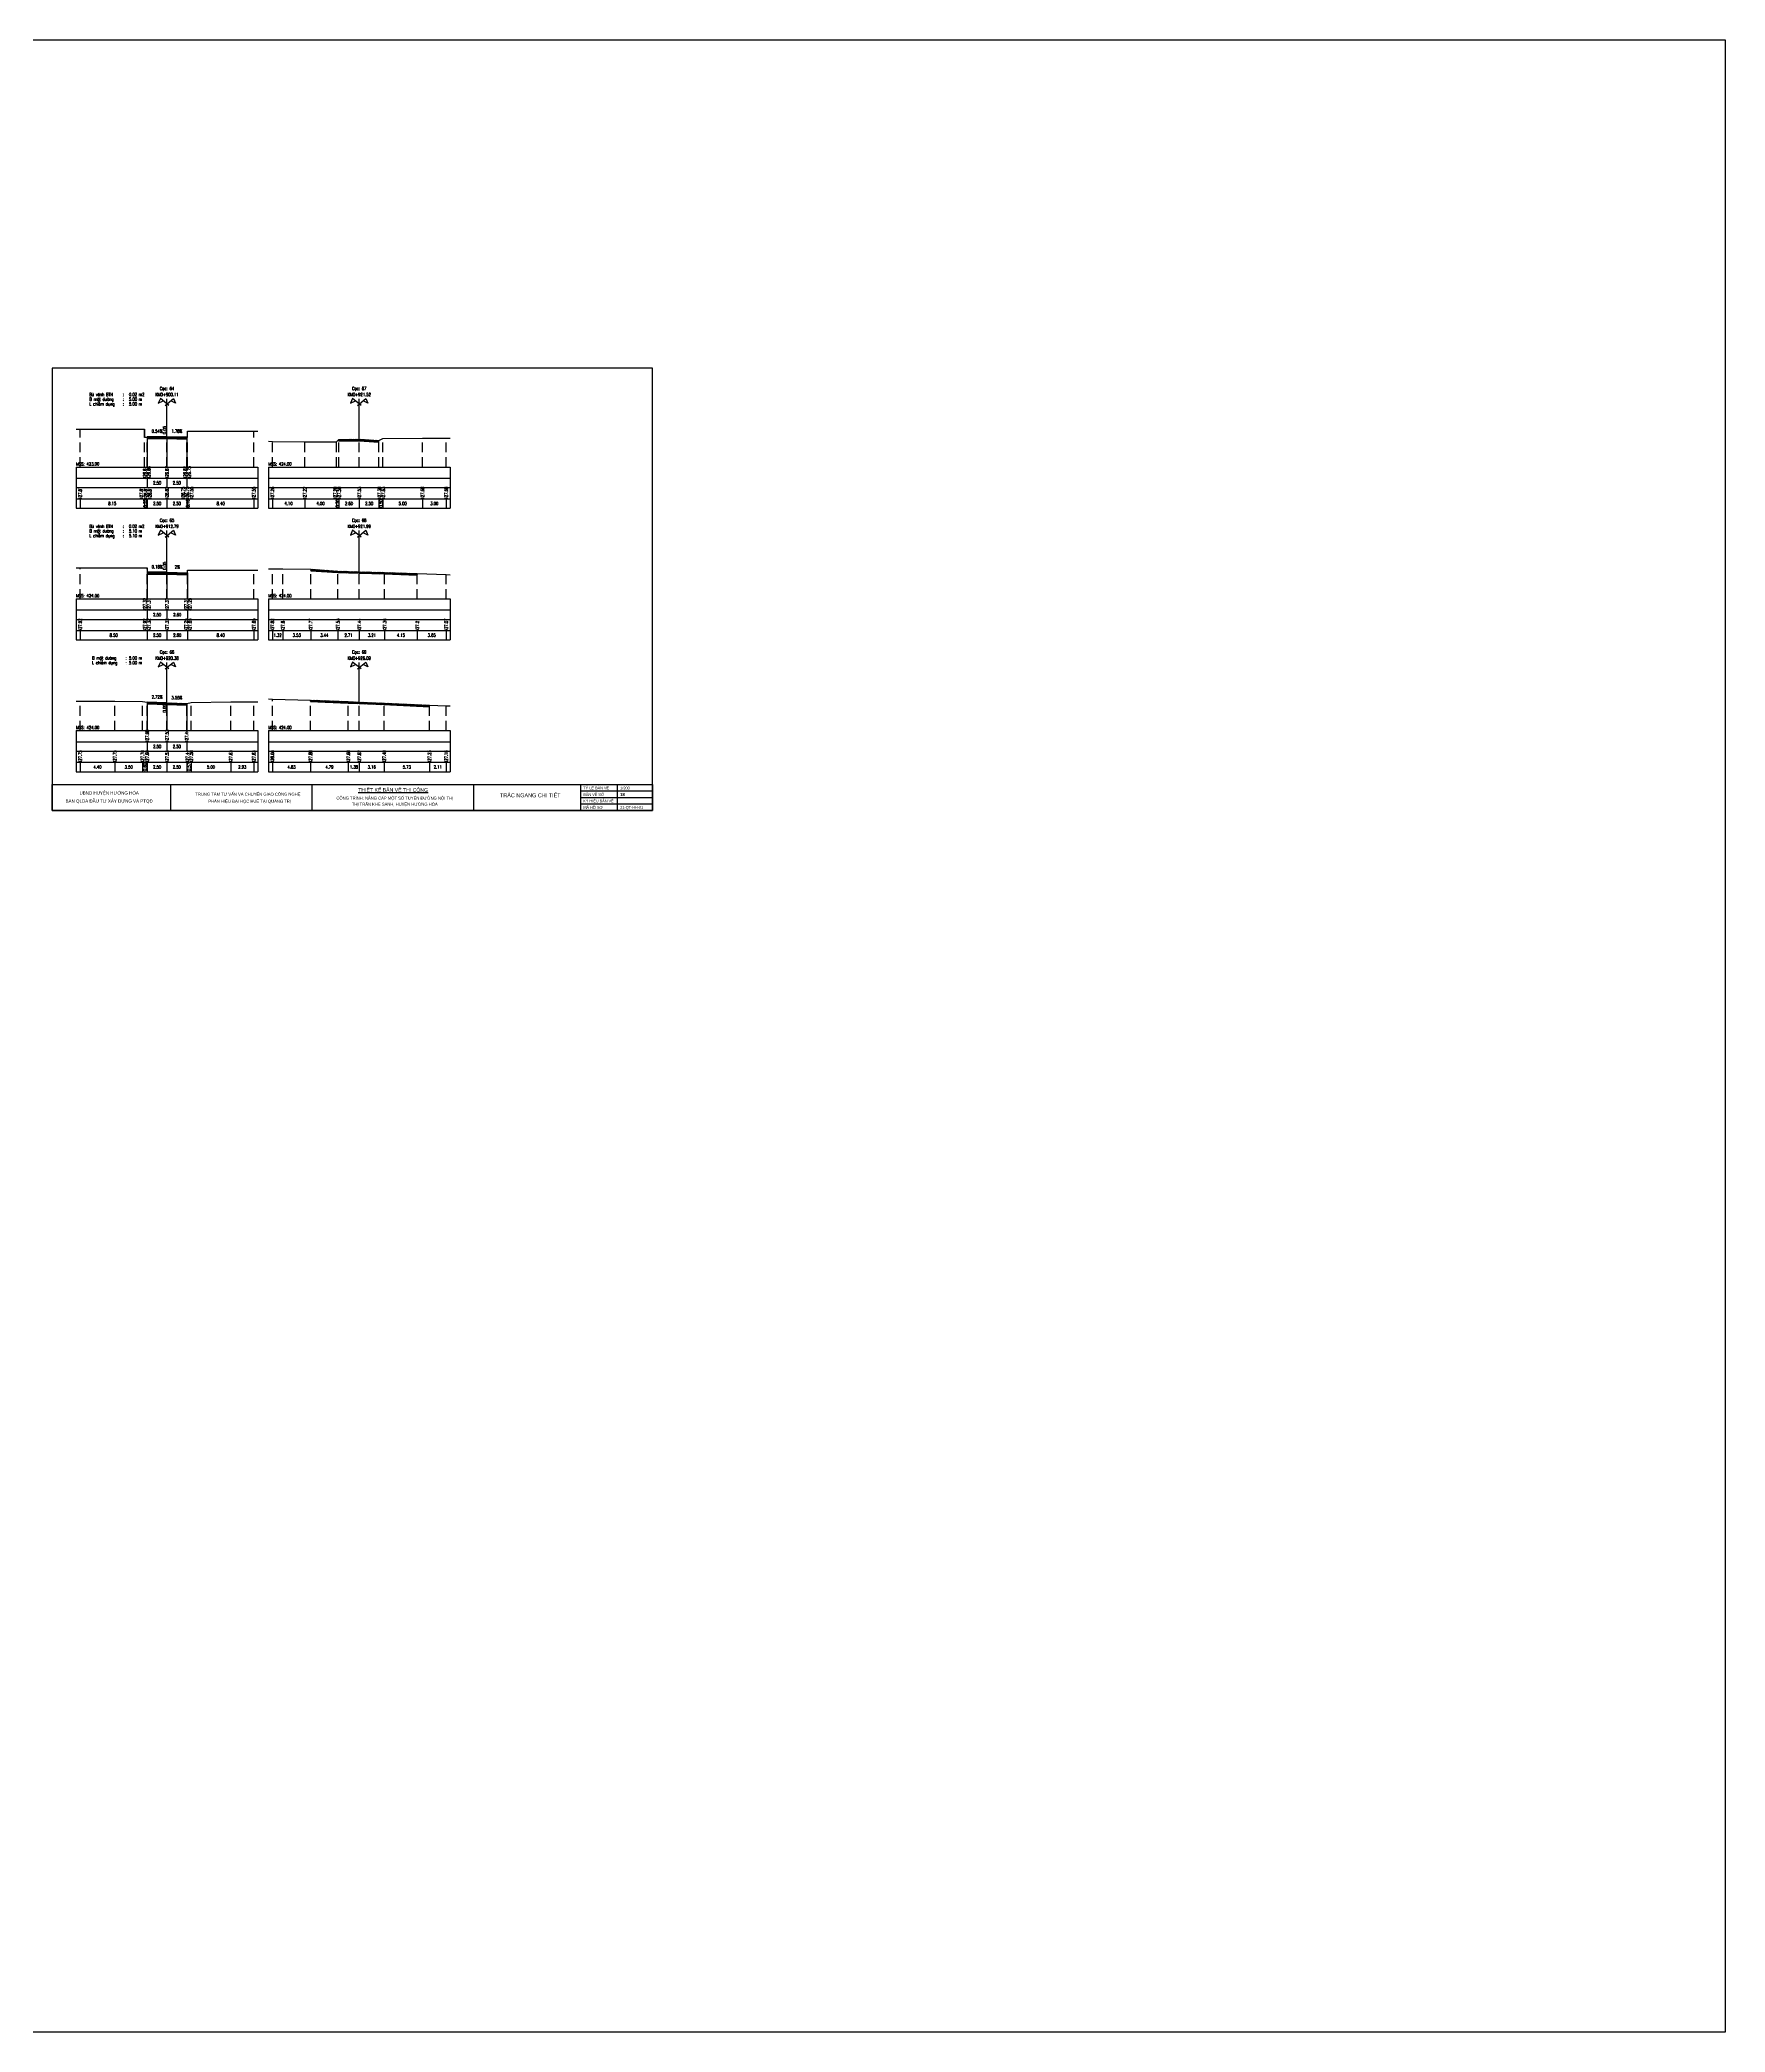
# Model space of a CAD drawing. Header units: centimetres. Extents: x 8901 to 10871, y -7016 to -5464.
# Drawn here: x 9731.8 to 9945.2, y -6425.8 to -6173.5 of the extents above; entities that cross this region are included whole.
import ezdxf
from ezdxf.enums import TextEntityAlignment as Align

# ---------------------------------------------------------------- set-up
doc = ezdxf.new("R2010")
doc.units = ezdxf.units.CM
doc.header["$LTSCALE"] = 10
doc.header["$MEASUREMENT"] = 0
doc.linetypes.add('HIDDEN2', pattern=[0.1875, 0.125, -0.0625])
doc.linetypes.add('KTTN$0$HIDDEN2', pattern=[0.1875, 0.125, -0.0625])
for name, color, linetype in [('AoDuongCu1', 1, 'Continuous'), ('AoDuongCu2', 2, 'Continuous'), ('BTN', 8, 'Continuous'), ('CONGDUNG', 7, 'Continuous'), ('DAU_CO', 3, 'Continuous'), ('diendientich', 3, 'Continuous'), ('DienTKTN', 2, 'Continuous'), ('DuongdongTK', 2, 'Continuous'), ('entdauco', 3, 'Continuous'), ('enttntunhien', 3, 'Continuous'), ('K-TEN', 30, 'Continuous'), ('Khung ten$0$KHUNGTEN', 1, 'Continuous'), ('KHUNGTEN', 1, 'Continuous'), ('KTTN$0$KHUNGTEN', 1, 'Continuous'), ('KTTN$0$NETKHUAT', 3, 'KTTN$0$HIDDEN2'), ('linedongtn', 8, 'Continuous'), ('Mat duong 1 Phai', 1, 'Continuous'), ('Mat duong 1 Trai', 1, 'Continuous'), ('MSSTracNgang', 5, 'Continuous'), ('plinetntn', 3, 'Continuous'), ('Ranh Trai', 1, 'Continuous'), ('Taluy Phai', 1, 'Continuous'), ('Taluy Trai', 1, 'Continuous')]:
    doc.layers.add(name, color=color, linetype=linetype)
doc.styles.add('BTHHG', font='Vnromanc.shx')
doc.styles.add('CHUSO', font='Vnsimple.shx', dxfattribs={"width": 0.7})
doc.styles.add('CHUSO_TK', font='Vnsimple.shx', dxfattribs={"width": 0.7})
doc.styles.add('Khung ten', font='VHAVANB_3.TTF')
doc.styles.add('Khung ten$0$Khung ten', font='VHAVANB_3.TTF')
doc.styles.add('KTTN$0$Khung ten', font='VHAVANB_3.TTF')
doc.styles.add('TENCOC', font='vnsimple.shx', dxfattribs={"width": 0.7})

# ---------------------------------------------------------------- blocks, each defined once
blk = doc.blocks.new('DauCo')
at = {"layer": 'DAU_CO', "linetype": 'Continuous'}
blk.add_line((0, 0), (0, 1.29), dxfattribs=at)
for points in [[(0.47, -0.38), (-1.68, 1.38), (-2.2, 0.17), (-0.95, 0.77)], [(-0.47, -0.38), (1.68, 1.38), (2.2, 0.17), (0.95, 0.77)]]:
    blk.add_lwpolyline(points, dxfattribs=at)
blk = doc.blocks.new('Khung_TN_16-DH-01')
at = {"layer": 'KHUNGTEN', "color": 10}
blk.add_lwpolyline([(0, 0), (76, 0), (76, 56), (0, 56)], close=True, dxfattribs=at)
at = {"layer": 'KTTN$0$KHUNGTEN', "color": 7}
for p, q in [((15.02, 0), (15.02, 3.3)), ((32.9, 0), (32.9, 3.3)), ((53.37, 0), (53.37, 3.3)), ((66.93, 0), (66.93, 3.3)), ((71.6, 0), (71.6, 3.3))]:
    blk.add_line(p, q, dxfattribs=at)
at = {"layer": 'KTTN$0$KHUNGTEN', "color": 4}
blk.add_lwpolyline([(0, 3.3), (76, 3.3), (76, 0), (0, 0), (0, 3.3)], dxfattribs=at)
at = {"layer": 'KTTN$0$KHUNGTEN', "color": 7}
for points in [[(66.93, 2.48), (76, 2.48)], [(66.93, 1.65), (76, 1.65)], [(66.93, 0.83), (76, 0.83)]]:
    blk.add_lwpolyline(points, dxfattribs=at)
at = {"layer": 'Khung ten$0$KHUNGTEN', "color": 7, "style": 'Khung ten$0$Khung ten'}
for s, p in [('c«ng tr×nh: n©ng cÊp mét sè tuyÕn ®\xadêng néi thÞ ', (43.45, 1.57)), ('thÞ trÊn khe sanh, huyÖn h\xadíng hãa', (43.38, 0.79))]:
    blk.add_text(s, height=0.38, dxfattribs=at).set_placement(p, align=Align.MIDDLE_CENTER)
at = {"layer": 'KHUNGTEN', "color": 7, "style": 'Khung ten'}
for s, height, p in [('trung t©m t\xad vÊn vµ chuyÓn giao c«ng nghÖ', 0.38, (24.78, 2.06)), ('ph©n hiÖu ®¹i häc huÕ t¹i qu¶ng trÞ', 0.38, (25, 1.17)), ('tr¾c ngang chi tiÕt', 0.5, (60.53, 1.92))]:
    blk.add_text(s, height=height, dxfattribs=at).set_placement(p, align=Align.MIDDLE_CENTER)
at = {"layer": 'KTTN$0$KHUNGTEN', "color": 7, "style": 'KTTN$0$Khung ten'}
blk.add_text('%%UthiÕt kÕ b¶n vÏ thi c«ng', height=0.47, dxfattribs=at).set_placement((43.17, 2.6), align=Align.MIDDLE_CENTER)
for s, p in [('tû lÖ b¶n vÏ', (67.26, 2.85)), ('1/200', (71.92, 2.84)), ('b¶n vÏ sè', (67.25, 2.01)), ('Ký hiÖu b¶n vÏ', (67.25, 1.21)), ('m· hå s¬', (67.25, 0.38)), ('21-QT-hh-01', (71.92, 0.39))]:
    blk.add_text(s, height=0.35, dxfattribs=at).set_placement(p, align=Align.MIDDLE_LEFT)
at = {"layer": 'KTTN$0$NETKHUAT', "color": 7, "style": 'KTTN$0$Khung ten'}
for s, p in [('ubnd huyÖn h\xadíng hãa', (7.21, 2.22)), ('ban qlda ®Çu t\xad x©y dùng vµ ptq®', (7.21, 1.2))]:
    blk.add_text(s, height=0.41, dxfattribs=at).set_placement(p, align=Align.MIDDLE_CENTER)

msp = doc.modelspace()

# ---------------------------------------------------------------- hatches: boundary and pattern name
at = {"layer": 'AoDuongCu1'}
h = msp.add_hatch(dxfattribs=at)
h.set_pattern_fill('ANSI31', color=8, style=0)
h.paths.add_polyline_path([(9745.40664, -6223.76952), (9747.90664, -6223.75612), (9750.40664, -6223.82062), (9750.40664, -6223.92062), (9747.90664, -6223.85612), (9745.40664, -6223.86952)])
h = msp.add_hatch(dxfattribs=at)
h.set_pattern_fill('ANSI31', color=8, style=0)
h.paths.add_polyline_path([(9769.65364, -6224.07212), (9769.65364, -6224.07212), (9772.25364, -6224.04212), (9774.75364, -6224.19902), (9774.75364, -6224.29902), (9772.25364, -6224.14212), (9769.65364, -6224.17212), (9769.65364, -6224.17212)])
h = msp.add_hatch(dxfattribs=at)
h.set_pattern_fill('ANSI31', color=8, style=0)
h.paths.add_polyline_path([(9745.40664, -6240.94289), (9747.90664, -6240.94729), (9750.50664, -6241.01629), (9750.50664, -6241.11629), (9747.90664, -6241.04729), (9745.40664, -6241.04289)])
h = msp.add_hatch(dxfattribs=at)
h.set_pattern_fill('ANSI31', color=8, style=0)
h.paths.add_polyline_path([(9766.10224, -6240.49089), (9769.54604, -6240.73449), (9772.25364, -6240.82029), (9775.46194, -6240.90309), (9779.60784, -6241.05609), (9779.60784, -6241.15609), (9775.46194, -6241.00309), (9772.25364, -6240.92029), (9769.54604, -6240.83449), (9766.10224, -6240.59089)])
h = msp.add_hatch(dxfattribs=at)
h.set_pattern_fill('ANSI31', color=8, style=0)
h.paths.add_polyline_path([(9745.40664, -6257.35046), (9747.90664, -6257.41846), (9750.40664, -6257.50716), (9750.40664, -6257.60716), (9747.90664, -6257.51846), (9745.40664, -6257.45046)])
h = msp.add_hatch(dxfattribs=at)
h.set_pattern_fill('ANSI31', color=8, style=0)
h.paths.add_polyline_path([(9766.08314, -6257.07286), (9766.08314, -6257.07286), (9770.87054, -6257.27186), (9772.25364, -6257.33246), (9775.41094, -6257.45886), (9781.14434, -6257.71736), (9781.14434, -6257.81736), (9775.41094, -6257.55886), (9772.25364, -6257.43246), (9770.87054, -6257.37186), (9766.08314, -6257.17286), (9766.08314, -6257.17286)])
at = {"layer": 'AoDuongCu2'}
h = msp.add_hatch(dxfattribs=at)
h.set_pattern_fill('ANSI31', color=8, angle=90, style=0)
h.paths.add_polyline_path([(9745.40664, -6223.86952), (9747.90664, -6223.85612), (9750.40664, -6223.92062), (9750.40664, -6224.02062), (9747.90664, -6223.95612), (9745.40664, -6223.96952)])
h = msp.add_hatch(dxfattribs=at)
h.set_pattern_fill('ANSI31', color=8, angle=90, style=0)
h.paths.add_polyline_path([(9769.65364, -6224.17212), (9769.65364, -6224.17212), (9772.25364, -6224.14212), (9774.75364, -6224.29902), (9774.75364, -6224.39902), (9772.25364, -6224.24212), (9769.65364, -6224.27212), (9769.65364, -6224.27212)])
h = msp.add_hatch(dxfattribs=at)
h.set_pattern_fill('ANSI31', color=8, angle=90, style=0)
h.paths.add_polyline_path([(9745.40664, -6241.04289), (9747.90664, -6241.04729), (9750.50664, -6241.11629), (9750.50664, -6241.21629), (9747.90664, -6241.14729), (9745.40664, -6241.14289)])
h = msp.add_hatch(dxfattribs=at)
h.set_pattern_fill('ANSI31', color=8, angle=90, style=0)
h.paths.add_polyline_path([(9766.10224, -6240.59089), (9769.54604, -6240.83449), (9772.25364, -6240.92029), (9775.46194, -6241.00309), (9779.60784, -6241.15609), (9779.60784, -6241.25609), (9775.46194, -6241.10309), (9772.25364, -6241.02029), (9769.54604, -6240.93449), (9766.10224, -6240.69089)])
h = msp.add_hatch(dxfattribs=at)
h.set_pattern_fill('ANSI31', color=8, angle=90, style=0)
h.paths.add_polyline_path([(9745.40664, -6257.45046), (9747.90664, -6257.51846), (9750.40664, -6257.60716), (9750.40664, -6257.70716), (9747.90664, -6257.61846), (9745.40664, -6257.55046)])
h = msp.add_hatch(dxfattribs=at)
h.set_pattern_fill('ANSI31', color=8, angle=90, style=0)
h.paths.add_polyline_path([(9766.08314, -6257.17286), (9766.08314, -6257.17286), (9770.87054, -6257.37186), (9772.25364, -6257.43246), (9775.41094, -6257.55886), (9781.14434, -6257.81736), (9781.14434, -6257.91736), (9775.41094, -6257.65886), (9772.25364, -6257.53246), (9770.87054, -6257.47186), (9766.08314, -6257.27286), (9766.08314, -6257.27286)])

# ---------------------------------------------------------------- linework, layer by layer
at = {"layer": 'AoDuongCu1', "color": 8}
for points in [[(9745.40664, -6223.86952), (9747.90664, -6223.85612), (9750.40664, -6223.92062)], [(9769.65364, -6224.17212), (9769.65364, -6224.17212), (9772.25364, -6224.14212), (9774.75364, -6224.29902)], [(9745.40664, -6241.04289), (9747.90664, -6241.04729), (9750.50664, -6241.11629)], [(9766.10224, -6240.59089), (9769.54604, -6240.83449), (9772.25364, -6240.92029), (9775.46194, -6241.00309), (9779.60784, -6241.15609)], [(9745.40664, -6257.45046), (9747.90664, -6257.51846), (9750.40664, -6257.60716)], [(9766.08314, -6257.17286), (9766.08314, -6257.17286), (9770.87054, -6257.37186), (9772.25364, -6257.43246), (9775.41094, -6257.55886), (9781.14434, -6257.81736)]]:
    msp.add_lwpolyline(points, dxfattribs=at)
at = {"layer": 'AoDuongCu2', "color": 8}
for points in [[(9745.40664, -6223.76952), (9745.40664, -6223.96952), (9747.90664, -6223.95612), (9750.40664, -6224.02062), (9750.40664, -6223.82062)], [(9769.65364, -6224.07212), (9769.65364, -6224.27212), (9769.65364, -6224.27212), (9772.25364, -6224.24212), (9774.75364, -6224.39902), (9774.75364, -6224.19902)], [(9745.40664, -6240.94289), (9745.40664, -6241.14289), (9747.90664, -6241.14729), (9750.50664, -6241.21629), (9750.50664, -6241.01629)], [(9766.10224, -6240.49089), (9766.10224, -6240.69089), (9769.54604, -6240.93449), (9772.25364, -6241.02029), (9775.46194, -6241.10309), (9779.60784, -6241.25609), (9779.60784, -6241.05609)], [(9745.40664, -6257.35046), (9745.40664, -6257.55046), (9747.90664, -6257.61846), (9750.40664, -6257.70716), (9750.40664, -6257.50716)], [(9766.08314, -6257.07286), (9766.08314, -6257.27286), (9766.08314, -6257.27286), (9770.87054, -6257.47186), (9772.25364, -6257.53246), (9775.41094, -6257.65886), (9781.14434, -6257.91736), (9781.14434, -6257.71736)]]:
    msp.add_lwpolyline(points, dxfattribs=at)
at = {"layer": 'BTN', "color": 8}
for points in [[(9745.40664, -6223.71952), (9745.40664, -6223.76952), (9747.90664, -6223.75612), (9747.90664, -6223.70612)], [(9747.90664, -6223.70612), (9747.90664, -6223.75612), (9750.40664, -6223.80062), (9750.40664, -6223.75062)], [(9745.40664, -6240.89289), (9745.40664, -6240.94289), (9747.90664, -6240.94729), (9747.90664, -6240.89729)], [(9747.90664, -6240.89729), (9747.90664, -6240.94729), (9750.50664, -6240.99929), (9750.50664, -6240.94929)], [(9745.40664, -6257.35046), (9745.40664, -6257.40046), (9747.90664, -6257.46846), (9747.90664, -6257.41846)], [(9747.90664, -6257.41846), (9747.90664, -6257.46846), (9750.40664, -6257.55716), (9750.40664, -6257.50716)]]:
    msp.add_lwpolyline(points, dxfattribs=at)
at = {"layer": 'DienTKTN', "color": 2}
for p, q in [((9745.40664, -6228.97512), (9745.40664, -6230.17512)), ((9747.90664, -6228.97512), (9747.90664, -6230.17512)), ((9750.40664, -6228.97512), (9750.40664, -6230.17512)), ((9745.40664, -6245.66329), (9745.40664, -6246.86329)), ((9747.90664, -6245.66329), (9747.90664, -6246.86329)), ((9750.50664, -6245.66329), (9750.50664, -6246.86329)), ((9745.40664, -6262.35146), (9745.40664, -6263.55146)), ((9747.90664, -6262.35146), (9747.90664, -6263.55146)), ((9750.40664, -6262.35146), (9750.40664, -6263.55146))]:
    msp.add_line(p, q, dxfattribs=at)
at = {"layer": 'DienTKTN'}
for points in [[(9747.11664, -6223.51036, 0, 0, 0), (9746.63664, -6223.51293, 0.13, 0, 0), (9746.19665, -6223.51529, 0, 0, 0)], [(9748.69672, -6223.52019, 0, 0, 0), (9749.17664, -6223.52873, 0.13, 0, 0), (9749.61657, -6223.53656, 0, 0, 0)], [(9746.19664, -6240.69428, 0, 0, 0), (9746.67664, -6240.69513, 0.13, 0, 0), (9747.11664, -6240.6959, 0, 0, 0)], [(9748.74674, -6240.71409, 0, 0, 0), (9749.22664, -6240.72369, 0.13, 0, 0), (9749.66655, -6240.73249, 0, 0, 0)], [(9746.19681, -6257.17196, 0, 0, 0), (9746.67664, -6257.18501, 0.13, 0, 0), (9747.11647, -6257.19697, 0, 0, 0)], [(9748.69693, -6257.2465, 0, 0, 0), (9749.17663, -6257.26352, 0.13, 0, 0), (9749.61635, -6257.27912, 0, 0, 0)]]:
    msp.add_lwpolyline(points, format="xyseb", dxfattribs=at)
at = {"layer": 'DuongdongTK'}
for p, q in [((9745.40664, -6223.71952), (9745.40664, -6227.57512)), ((9747.90664, -6223.70612), (9747.90664, -6227.57512)), ((9750.40664, -6223.75062), (9750.40664, -6227.57512)), ((9745.40664, -6240.89289), (9745.40664, -6244.26329)), ((9747.90664, -6240.89729), (9747.90664, -6244.26329)), ((9750.50664, -6240.94929), (9750.50664, -6244.26329)), ((9745.40664, -6257.35046), (9745.40664, -6260.95146)), ((9747.90664, -6257.41846), (9747.90664, -6260.95146)), ((9750.40664, -6257.50716), (9750.40664, -6260.95146))]:
    msp.add_line(p, q, dxfattribs=at)
at = {"layer": 'entdauco'}
for p, q in [((9747.90664, -6223.75612), (9747.90664, -6219.57512)), ((9772.25364, -6224.04212), (9772.25364, -6219.57512)), ((9747.90664, -6240.94729), (9747.90664, -6236.26329)), ((9772.25364, -6240.82029), (9772.25364, -6236.26329)), ((9747.90664, -6257.41846), (9747.90664, -6252.95146)), ((9772.25364, -6257.33246), (9772.25364, -6252.95146))]:
    msp.add_line(p, q, dxfattribs=at)
at = {"layer": 'enttntunhien'}
for p, q in [((9736.40664, -6227.57512), (9759.40664, -6227.57512)), ((9736.40664, -6227.57512), (9736.40664, -6232.77512)), ((9736.40664, -6228.97512), (9759.40664, -6228.97512)), ((9759.40664, -6227.57512), (9759.40664, -6232.77512)), ((9760.75364, -6227.57512), (9783.75364, -6227.57512)), ((9760.75364, -6227.57512), (9760.75364, -6232.77512)), ((9760.75364, -6228.97512), (9783.75364, -6228.97512)), ((9783.75364, -6227.57512), (9783.75364, -6232.77512)), ((9736.40664, -6230.17512), (9759.40664, -6230.17512)), ((9736.40664, -6231.57512), (9759.40664, -6231.57512)), ((9760.75364, -6230.17512), (9783.75364, -6230.17512)), ((9760.75364, -6231.57512), (9783.75364, -6231.57512)), ((9736.40664, -6232.77512), (9759.40664, -6232.77512)), ((9760.75364, -6232.77512), (9783.75364, -6232.77512)), ((9736.40664, -6244.26329), (9759.40664, -6244.26329)), ((9736.40664, -6244.26329), (9736.40664, -6249.46329)), ((9759.40664, -6244.26329), (9759.40664, -6249.46329)), ((9760.75364, -6244.26329), (9783.75364, -6244.26329)), ((9760.75364, -6244.26329), (9760.75364, -6249.46329)), ((9783.75364, -6244.26329), (9783.75364, -6249.46329)), ((9736.40664, -6245.66329), (9759.40664, -6245.66329)), ((9736.40664, -6246.86329), (9759.40664, -6246.86329)), ((9760.75364, -6245.66329), (9783.75364, -6245.66329)), ((9760.75364, -6246.86329), (9783.75364, -6246.86329)), ((9736.40664, -6248.26329), (9759.40664, -6248.26329)), ((9736.40664, -6249.46329), (9759.40664, -6249.46329)), ((9760.75364, -6248.26329), (9783.75364, -6248.26329)), ((9760.75364, -6249.46329), (9783.75364, -6249.46329)), ((9736.40664, -6260.95146), (9759.40664, -6260.95146)), ((9736.40664, -6260.95146), (9736.40664, -6266.15146)), ((9736.40664, -6262.35146), (9759.40664, -6262.35146)), ((9759.40664, -6260.95146), (9759.40664, -6266.15146)), ((9760.75364, -6260.95146), (9783.75364, -6260.95146)), ((9760.75364, -6260.95146), (9760.75364, -6266.15146)), ((9760.75364, -6262.35146), (9783.75364, -6262.35146)), ((9783.75364, -6260.95146), (9783.75364, -6266.15146)), ((9736.40664, -6263.55146), (9759.40664, -6263.55146)), ((9736.40664, -6264.95146), (9759.40664, -6264.95146)), ((9760.75364, -6263.55146), (9783.75364, -6263.55146)), ((9760.75364, -6264.95146), (9783.75364, -6264.95146)), ((9736.40664, -6266.15146), (9759.40664, -6266.15146)), ((9760.75364, -6266.15146), (9783.75364, -6266.15146))]:
    msp.add_line(p, q, dxfattribs=at)
at = {"layer": 'enttntunhien', "color": 3}
for p, q in [((9736.90664, -6231.57512), (9736.90664, -6232.77512)), ((9745.05664, -6231.57512), (9745.05664, -6232.77512)), ((9745.40664, -6231.57512), (9745.40664, -6232.77512)), ((9747.90664, -6231.57512), (9747.90664, -6232.77512)), ((9750.40664, -6231.57512), (9750.40664, -6232.77512)), ((9750.50664, -6231.57512), (9750.50664, -6232.77512)), ((9758.90664, -6231.57512), (9758.90664, -6232.77512)), ((9761.25364, -6231.57512), (9761.25364, -6232.77512)), ((9765.35364, -6231.57512), (9765.35364, -6232.77512)), ((9769.35364, -6231.57512), (9769.35364, -6232.77512)), ((9769.65364, -6231.57512), (9769.65364, -6232.77512)), ((9772.25364, -6231.57512), (9772.25364, -6232.77512)), ((9774.75364, -6231.57512), (9774.75364, -6232.77512)), ((9775.25364, -6231.57512), (9775.25364, -6232.77512)), ((9780.25364, -6231.57512), (9780.25364, -6232.77512)), ((9783.25364, -6231.57512), (9783.25364, -6232.77512)), ((9736.90664, -6248.26329), (9736.90664, -6249.46329)), ((9745.40664, -6248.26329), (9745.40664, -6249.46329)), ((9747.90664, -6248.26329), (9747.90664, -6249.46329)), ((9750.50664, -6248.26329), (9750.50664, -6249.46329)), ((9758.90664, -6248.26329), (9758.90664, -6249.46329)), ((9761.25364, -6248.26329), (9761.25364, -6249.46329)), ((9762.57644, -6248.26329), (9762.57644, -6249.46329)), ((9766.10224, -6248.26329), (9766.10224, -6249.46329)), ((9769.54604, -6248.26329), (9769.54604, -6249.46329)), ((9772.25364, -6248.26329), (9772.25364, -6249.46329)), ((9775.46194, -6248.26329), (9775.46194, -6249.46329)), ((9779.60784, -6248.26329), (9779.60784, -6249.46329)), ((9783.25364, -6248.26329), (9783.25364, -6249.46329)), ((9736.90664, -6264.95146), (9736.90664, -6266.15146)), ((9741.30664, -6264.95146), (9741.30664, -6266.15146)), ((9744.80664, -6264.95146), (9744.80664, -6266.15146)), ((9745.40664, -6264.95146), (9745.40664, -6266.15146)), ((9747.90664, -6264.95146), (9747.90664, -6266.15146)), ((9750.40664, -6264.95146), (9750.40664, -6266.15146)), ((9750.97684, -6264.95146), (9750.97684, -6266.15146)), ((9755.97684, -6264.95146), (9755.97684, -6266.15146)), ((9758.90664, -6264.95146), (9758.90664, -6266.15146)), ((9761.25364, -6264.95146), (9761.25364, -6266.15146)), ((9766.08314, -6264.95146), (9766.08314, -6266.15146)), ((9770.87054, -6264.95146), (9770.87054, -6266.15146)), ((9772.25364, -6264.95146), (9772.25364, -6266.15146)), ((9775.41094, -6264.95146), (9775.41094, -6266.15146)), ((9781.14434, -6264.95146), (9781.14434, -6266.15146)), ((9783.25364, -6264.95146), (9783.25364, -6266.15146))]:
    msp.add_line(p, q, dxfattribs=at)
at = {"layer": 'linedongtn', "linetype": 'HIDDEN2'}
for p, q in [((9736.90664, -6227.57512), (9736.90664, -6222.76952)), ((9745.05664, -6227.57512), (9745.05664, -6222.76952)), ((9745.05664, -6227.57512), (9745.05664, -6223.76952)), ((9745.40664, -6227.57512), (9745.40664, -6223.76952)), ((9747.90664, -6227.57512), (9747.90664, -6223.75612)), ((9750.40664, -6227.57512), (9750.40664, -6223.82062)), ((9750.50664, -6227.57512), (9750.50664, -6223.02062)), ((9750.50664, -6227.57512), (9750.50664, -6223.82062)), ((9758.90664, -6227.57512), (9758.90664, -6223.02062)), ((9761.25364, -6227.57512), (9761.25364, -6224.31112)), ((9765.35364, -6227.57512), (9765.35364, -6224.35212)), ((9769.35364, -6227.57512), (9769.35364, -6224.37212)), ((9769.65364, -6227.57512), (9769.65364, -6224.07212)), ((9772.25364, -6227.57512), (9772.25364, -6224.04212)), ((9774.75364, -6227.57512), (9774.75364, -6224.19902)), ((9775.25364, -6227.57512), (9775.25364, -6223.94902)), ((9780.25364, -6227.57512), (9780.25364, -6223.89902)), ((9783.25364, -6227.57512), (9783.25364, -6223.89441)), ((9736.90664, -6244.26329), (9736.90664, -6240.34289)), ((9745.40664, -6244.26329), (9745.40664, -6240.34289)), ((9745.40664, -6244.26329), (9745.40664, -6240.94289)), ((9747.90664, -6244.26329), (9747.90664, -6240.94729)), ((9750.50664, -6244.26329), (9750.50664, -6240.61629)), ((9750.50664, -6244.26329), (9750.50664, -6241.01629)), ((9758.90664, -6244.26329), (9758.90664, -6240.61629)), ((9761.25364, -6244.26329), (9761.25364, -6240.4444)), ((9762.57644, -6244.26329), (9762.57644, -6240.45789)), ((9766.10224, -6244.26329), (9766.10224, -6240.49089)), ((9769.54604, -6244.26329), (9769.54604, -6240.73449)), ((9772.25364, -6244.26329), (9772.25364, -6240.82029)), ((9775.46194, -6244.26329), (9775.46194, -6240.90309)), ((9779.60784, -6244.26329), (9779.60784, -6241.05609)), ((9783.25364, -6244.26329), (9783.25364, -6241.19064)), ((9736.90664, -6260.95146), (9736.90664, -6257.20046)), ((9741.30664, -6260.95146), (9741.30664, -6257.20046)), ((9744.80664, -6260.95146), (9744.80664, -6257.25046)), ((9745.40664, -6260.95146), (9745.40664, -6257.35046)), ((9747.90664, -6260.95146), (9747.90664, -6257.41846)), ((9750.40664, -6260.95146), (9750.40664, -6257.50716)), ((9750.97684, -6260.95146), (9750.97684, -6257.36716)), ((9755.97684, -6260.95146), (9755.97684, -6257.31716)), ((9758.90664, -6260.95146), (9758.90664, -6257.31716)), ((9761.25364, -6260.95146), (9761.25364, -6256.9489)), ((9766.08314, -6260.95146), (9766.08314, -6257.07286)), ((9770.87054, -6260.95146), (9770.87054, -6257.27186)), ((9772.25364, -6260.95146), (9772.25364, -6257.33246)), ((9775.41094, -6260.95146), (9775.41094, -6257.45886)), ((9781.14434, -6260.95146), (9781.14434, -6257.71736)), ((9783.25364, -6260.95146), (9783.25364, -6257.79165))]:
    msp.add_line(p, q, dxfattribs=at)
at = {"layer": 'linedongtn'}
msp.add_lwpolyline([(8900.80526, -6173.46196), (9945.21106, -6173.46196), (9945.21106, -6425.78271), (8900.80526, -6425.78271)], close=True, dxfattribs=at)
at = {"layer": 'Mat duong 1 Phai'}
for points in [[(9747.90664, -6223.70612), (9750.40664, -6223.75062)], [(9747.90664, -6240.89729), (9750.50664, -6240.94929)], [(9747.90664, -6257.41846), (9750.40664, -6257.50716)]]:
    msp.add_lwpolyline(points, dxfattribs=at)
at = {"layer": 'Mat duong 1 Trai'}
for points in [[(9747.90664, -6223.70612), (9745.40664, -6223.71952)], [(9747.90664, -6240.89729), (9745.40664, -6240.89289)], [(9747.90664, -6257.41846), (9745.40664, -6257.35046)]]:
    msp.add_lwpolyline(points, dxfattribs=at)
at = {"layer": 'plinetntn'}
for points in [[(9736.40664, -6222.76952), (9736.90664, -6222.76952), (9745.05664, -6222.76952), (9745.05664, -6223.76952), (9745.40664, -6223.76952), (9747.90664, -6223.75612), (9750.40664, -6223.82062), (9750.50664, -6223.82062), (9750.50664, -6223.02062), (9758.90664, -6223.02062), (9759.40664, -6223.02062)], [(9760.75367, -6224.30612), (9761.25364, -6224.31112), (9765.35364, -6224.35212), (9769.35364, -6224.37212), (9769.65364, -6224.07212), (9772.25364, -6224.04212), (9774.75364, -6224.19902), (9775.25364, -6223.94902), (9780.25364, -6223.89902), (9783.25364, -6223.89441), (9783.75364, -6223.89364)], [(9736.40664, -6240.34289), (9736.90664, -6240.34289), (9745.40664, -6240.34289), (9745.40664, -6240.94289), (9747.90664, -6240.94729), (9750.50664, -6241.01629), (9750.50664, -6240.61629), (9758.90664, -6240.61629), (9759.40664, -6240.61629)], [(9760.75367, -6240.43929), (9761.25364, -6240.4444), (9762.57644, -6240.45789), (9766.10224, -6240.49089), (9769.54604, -6240.73449), (9772.25364, -6240.82029), (9775.46194, -6240.90309), (9779.60784, -6241.05609), (9783.25364, -6241.19064), (9783.7533, -6241.20908)], [(9736.40664, -6257.20046), (9736.90664, -6257.20046), (9741.30664, -6257.20046), (9744.80664, -6257.25046), (9745.40664, -6257.35046), (9747.90664, -6257.41846), (9750.40664, -6257.50716), (9750.97684, -6257.36716), (9755.97684, -6257.31716), (9758.90664, -6257.31716), (9759.40664, -6257.31716)], [(9760.75381, -6256.93607), (9761.25364, -6256.9489), (9766.08314, -6257.07286), (9770.87054, -6257.27186), (9772.25364, -6257.33246), (9775.41094, -6257.45886), (9781.14434, -6257.71736), (9783.25364, -6257.79165), (9783.75333, -6257.80925)]]:
    msp.add_lwpolyline(points, dxfattribs=at)
at = {"layer": 'Ranh Trai'}
for points in [[(9745.40664, -6223.71952), (9745.40664, -6223.71952)], [(9745.40664, -6240.89289), (9745.40664, -6240.89289)], [(9745.40664, -6257.35046), (9745.40664, -6257.35046)]]:
    msp.add_lwpolyline(points, dxfattribs=at)
at = {"layer": 'Taluy Phai'}
for points in [[(9750.40664, -6223.75062), (9750.40664, -6223.82062)], [(9750.50664, -6240.94929), (9750.50664, -6241.01629)]]:
    msp.add_lwpolyline(points, dxfattribs=at)
at = {"layer": 'Taluy Trai'}
for points in [[(9745.40664, -6223.71952), (9745.40664, -6223.76952)], [(9745.40664, -6240.89289), (9745.40664, -6240.94289)]]:
    msp.add_lwpolyline(points, dxfattribs=at)

# ---------------------------------------------------------------- block references
at = {"layer": 'CONGDUNG'}
msp.add_blockref('Khung_TN_16-DH-01', (9733.37452, -6271.06266), dxfattribs=at)
at = {"layer": 'entdauco', "xscale": 0.5, "yscale": 0.5}
for p in [(9747.90664, -6219.57512), (9772.25364, -6219.57512), (9747.90664, -6236.26329), (9772.25364, -6236.26329), (9747.90664, -6252.95146), (9772.25364, -6252.95146)]:
    msp.add_blockref('DauCo', p, dxfattribs=at)

# ---------------------------------------------------------------- texts
at = {"layer": 'diendientich', "style": 'CHUSO', "width": 0.7}
for s, p in [('Bï vªnh BTN', (9738.07998, -6218.57512)), ('B mÆt ®\xadêng', (9738.07998, -6219.17512)), ('L chiÕm dông', (9738.07998, -6219.77512)), (':', (9742.31998, -6218.57512)), (':', (9742.31998, -6219.17512)), (':', (9742.31998, -6219.77512)), ('m2', (9744.31998, -6218.57512)), ('m', (9744.31998, -6219.17512)), ('m', (9744.31998, -6219.77512)), ('Bï vªnh BTN', (9738.07998, -6235.26329)), ('B mÆt ®\xadêng', (9738.07998, -6235.86329)), ('L chiÕm dông', (9738.07998, -6236.46329)), (':', (9742.31998, -6235.26329)), (':', (9742.31998, -6235.86329)), (':', (9742.31998, -6236.46329)), ('m2', (9744.31998, -6235.26329)), ('m', (9744.31998, -6235.86329)), ('m', (9744.31998, -6236.46329)), ('B mÆt ®\xadêng', (9738.42664, -6251.95146)), ('L chiÕm dông', (9738.42664, -6252.55146)), (':', (9742.66664, -6251.95146)), (':', (9742.66664, -6252.55146)), ('m', (9744.31998, -6251.95146)), ('m', (9744.31998, -6252.55146))]:
    msp.add_text(s, height=0.4, dxfattribs=at).set_placement(p)
for s, p in [('0.02', (9744.11998, -6218.57512)), ('5.00', (9744.11998, -6219.17512)), ('5.00', (9744.11998, -6219.77512)), ('0.02', (9744.11998, -6235.26329)), ('5.10', (9744.11998, -6235.86329)), ('5.10', (9744.11998, -6236.46329)), ('5.00', (9744.11998, -6251.95146)), ('5.00', (9744.11998, -6252.55146))]:
    msp.add_text(s, height=0.4, dxfattribs=at).set_placement(p, align=Align.RIGHT)
at = {"layer": 'DienTKTN', "style": 'CHUSO_TK', "width": 0.7}
for s, p in [('0.54%%%', (9746.65664, -6223.21282)), ('1.78%%%', (9749.15664, -6223.22837)), ('0.18%%%', (9746.65664, -6240.39509)), ('2%%%', (9749.20664, -6240.42329)), ('2.72%%%', (9746.65664, -6256.88446)), ('3.55%%%', (9749.15664, -6256.96281))]:
    msp.add_text(s, height=0.4, dxfattribs=at).set_placement(p, align=Align.CENTER)
at = {"layer": 'DienTKTN', "color": 2, "style": 'CHUSO_TK', "width": 0.7}
for p in [(9747.80664, -6223.40512), (9747.80664, -6240.59329)]:
    msp.add_text('0.05', height=0.4, rotation=90, dxfattribs=at).set_placement(p)
for s, p in [('426.81', (9745.10664, -6228.27512)), ('426.86', (9745.60664, -6228.27512)), ('426.87', (9747.90664, -6228.27512)), ('426.82', (9750.20664, -6228.27512)), ('426.75', (9750.70664, -6228.27512)), ('427.32', (9745.10664, -6244.96329)), ('427.37', (9745.60664, -6244.96329)), ('427.37', (9747.90664, -6244.96329)), ('427.31', (9750.30664, -6244.96329)), ('427.25', (9750.80664, -6244.96329)), ('427.60', (9745.40664, -6261.65146)), ('427.53', (9747.90664, -6261.65146)), ('427.44', (9750.40664, -6261.65146))]:
    msp.add_text(s, height=0.4, rotation=90, dxfattribs=at).set_placement(p, align=Align.MIDDLE)
for s, p in [('2.50', (9746.65664, -6229.57512)), ('2.50', (9749.15664, -6229.57512)), ('2.50', (9746.65664, -6246.26329)), ('2.60', (9749.20664, -6246.26329)), ('2.50', (9746.65664, -6262.95146)), ('2.50', (9749.15664, -6262.95146))]:
    msp.add_text(s, height=0.4, dxfattribs=at).set_placement(p, align=Align.MIDDLE)
msp.add_text('0.00', height=0.4, rotation=90, dxfattribs=at).set_placement((9747.80664, -6257.62146), align=Align.RIGHT)
at = {"layer": 'entdauco', "style": 'TENCOC', "width": 0.7}
for s, p in [('KM0+900.11', (9747.90664, -6218.38695)), ('Cäc: 64', (9747.90664, -6217.66695)), ('KM0+921.52', (9772.25364, -6218.38695)), ('Cäc: 67', (9772.25364, -6217.66695)), ('Cäc: 65', (9747.90664, -6234.35512)), ('Cäc: 68', (9772.25364, -6234.35512)), ('KM0+912.79', (9747.90664, -6235.07512)), ('KM0+921.99', (9772.25364, -6235.07512)), ('KM0+920.38', (9747.90664, -6251.76329)), ('Cäc: 66', (9747.90664, -6251.04329)), ('KM0+926.09', (9772.25364, -6251.76329)), ('Cäc: 69', (9772.25364, -6251.04329))]:
    msp.add_text(s, height=0.4, dxfattribs=at).set_placement(p, align=Align.MIDDLE)
at = {"layer": 'enttntunhien', "color": 3, "style": 'CHUSO', "width": 0.7}
for s, p in [('427.81', (9736.90664, -6230.87512)), ('427.81', (9744.66498, -6230.87512)), ('0.35', (9745.13164, -6232.17512)), ('426.81', (9745.19831, -6230.87512)), ('426.81', (9745.73164, -6230.87512)), ('426.82', (9747.90664, -6230.87512)), ('426.75', (9749.95664, -6230.87512)), ('426.75', (9750.48998, -6230.87512)), ('0.10', (9750.55664, -6232.17512)), ('427.55', (9751.02331, -6230.87512)), ('427.55', (9758.90664, -6230.87512)), ('427.26', (9761.25364, -6230.87512)), ('427.22', (9765.35364, -6230.87512)), ('427.20', (9769.20364, -6230.87512)), ('0.30', (9769.50364, -6232.17512)), ('427.50', (9769.70364, -6230.87512)), ('427.53', (9772.25364, -6230.87512)), ('427.38', (9774.80364, -6230.87512)), ('0.50', (9775.00364, -6232.17512)), ('427.63', (9775.30364, -6230.87512)), ('427.68', (9780.25364, -6230.87512)), ('427.68', (9783.25364, -6230.87512)), ('427.92', (9736.90664, -6247.56329)), ('427.92', (9745.10664, -6247.56329)), ('427.32', (9745.60664, -6247.56329)), ('427.32', (9747.90664, -6247.56329)), ('427.25', (9750.30664, -6247.56329)), ('427.65', (9750.80664, -6247.56329)), ('427.65', (9758.90664, -6247.56329)), ('427.82', (9761.25364, -6247.56329)), ('427.81', (9762.57644, -6247.56329)), ('427.77', (9766.10224, -6247.56329)), ('427.53', (9769.54604, -6247.56329)), ('427.44', (9772.25364, -6247.56329)), ('427.36', (9775.46194, -6247.56329)), ('427.21', (9779.60784, -6247.56329)), ('427.07', (9783.25364, -6247.56329)), ('427.75', (9736.90664, -6264.25146)), ('427.75', (9741.30664, -6264.25146)), ('427.70', (9744.80664, -6264.25146)), ('427.60', (9745.40664, -6264.25146)), ('427.53', (9747.90664, -6264.25146)), ('427.44', (9750.49174, -6264.25146)), ('427.58', (9750.99174, -6264.25146)), ('427.63', (9755.97684, -6264.25146)), ('427.63', (9758.90664, -6264.25146)), ('428.00', (9761.25364, -6264.25146)), ('427.88', (9766.08314, -6264.25146)), ('427.68', (9770.87054, -6264.25146)), ('427.62', (9772.25364, -6264.25146)), ('427.49', (9775.41094, -6264.25146)), ('427.23', (9781.14434, -6264.25146)), ('427.16', (9783.25364, -6264.25146)), ('0.60', (9745.10664, -6265.55146)), ('0.57', (9750.69174, -6265.55146))]:
    msp.add_text(s, height=0.4, rotation=90, dxfattribs=at).set_placement(p, align=Align.MIDDLE)
for s, p in [('8.15', (9740.98164, -6232.17512)), ('2.50', (9746.65664, -6232.17512)), ('2.50', (9749.15664, -6232.17512)), ('8.40', (9754.70664, -6232.17512)), ('4.10', (9763.30364, -6232.17512)), ('4.00', (9767.35364, -6232.17512)), ('2.60', (9770.95364, -6232.17512)), ('2.50', (9773.50364, -6232.17512)), ('5.00', (9777.75364, -6232.17512)), ('3.00', (9781.75364, -6232.17512)), ('8.50', (9741.15664, -6248.86329)), ('2.50', (9746.65664, -6248.86329)), ('2.60', (9749.20664, -6248.86329)), ('8.40', (9754.70664, -6248.86329)), ('1.32', (9761.91504, -6248.86329)), ('3.53', (9764.33934, -6248.86329)), ('3.44', (9767.82414, -6248.86329)), ('2.71', (9770.89984, -6248.86329)), ('3.21', (9773.85779, -6248.86329)), ('4.15', (9777.53489, -6248.86329)), ('3.65', (9781.43074, -6248.86329)), ('4.40', (9739.10664, -6265.55146)), ('3.50', (9743.05664, -6265.55146)), ('2.50', (9746.65664, -6265.55146)), ('2.50', (9749.15664, -6265.55146)), ('5.00', (9753.47684, -6265.55146)), ('2.93', (9757.44174, -6265.55146)), ('4.83', (9763.66839, -6265.55146)), ('4.79', (9768.47684, -6265.55146)), ('1.38', (9771.56209, -6265.55146)), ('3.16', (9773.83229, -6265.55146)), ('5.73', (9778.27764, -6265.55146)), ('2.11', (9782.19899, -6265.55146))]:
    msp.add_text(s, height=0.4, dxfattribs=at).set_placement(p, align=Align.MIDDLE)
at = {"layer": 'K-TEN', "color": 0, "lineweight": -2, "insert": (9805.26863, -6269.03402), "char_height": 0.4, "width": 21.6079522, "attachment_point": 4, "style": 'BTHHG'}
msp.add_mtext('{\\f.VnAvantH|b1|i0|c0|p34;18}', dxfattribs=at)
at = {"layer": 'MSSTracNgang', "color": 3, "style": 'CHUSO', "width": 0.7}
for s, p in [('MSS: 423.00', (9736.40664, -6227.37512)), ('MSS: 424.00', (9760.75364, -6227.37512)), ('MSS: 424.00', (9736.40664, -6244.06329)), ('MSS: 424.00', (9760.75364, -6244.06329)), ('MSS: 424.00', (9736.40664, -6260.75146)), ('MSS: 424.00', (9760.75364, -6260.75146))]:
    msp.add_text(s, height=0.4, dxfattribs=at).set_placement(p)

doc.saveas('drawing.dxf')
